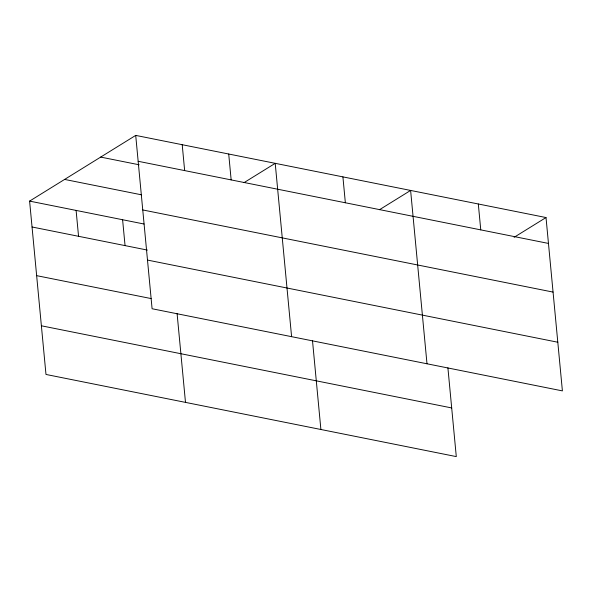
<?xml version="1.0" encoding="UTF-8"?>
<svg xmlns="http://www.w3.org/2000/svg" width="592" height="592" viewBox="0 0 592 592"><rect width="100%" height="100%" fill="white"/><g stroke="black" fill="none" stroke-linecap="round" stroke-linejoin="round"><path stroke-width="0.89" d="M447.9 367.824L456.291 456.602L45.984 374.455L29.6 201.11L135.709 135.398L546.016 217.545L562.4 390.89L152.092 308.743L135.709 135.398M244.089 182.602L275.213 163.333L291.597 336.678M379.487 209.716L410.611 190.439L426.995 363.784M514.115 237.303L546.016 217.545M138.151 161.283L548.458 243.43M100.692 157.087L139.142 164.783M64.617 179.428L141.525 194.82M142.753 209.945L553.061 292.093M29.6 201.11L144.063 224.028M32.049 226.988L147.408 250.083M147.489 260.08L557.797 342.228M36.645 275.65L151.115 298.568M41.388 325.792L451.696 407.94M478.314 203.996L480.763 229.874M342.909 176.882L345.358 202.767M312.502 340.718L320.894 429.489M228.712 154.024L231.154 179.901M182.21 144.707L184.652 170.592M177.097 313.612L185.488 402.382M122.603 219.728L125.053 245.606M76.102 210.419L78.551 236.297"/></g></svg>
